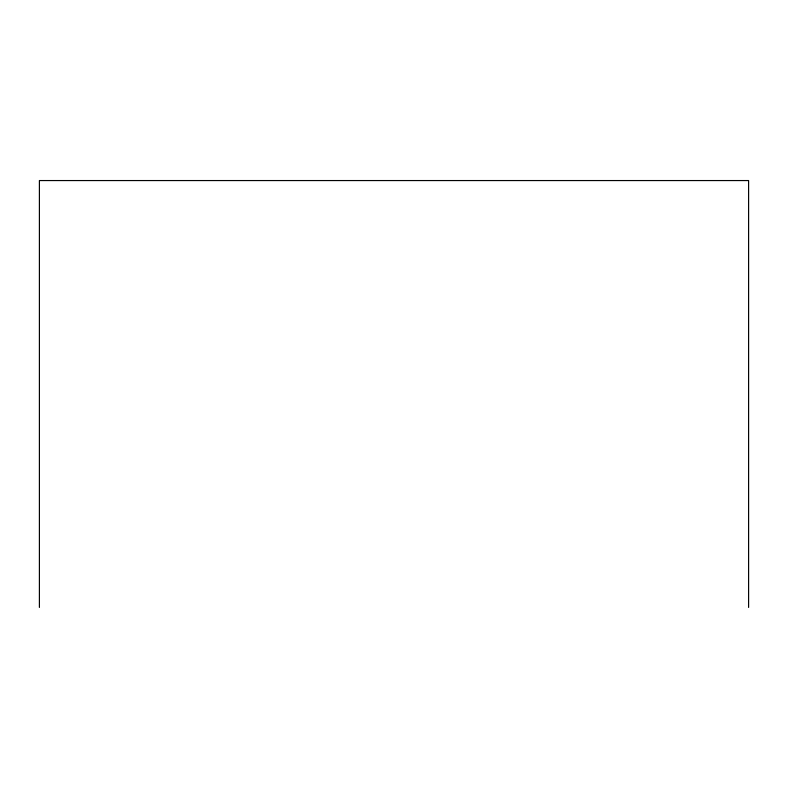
<?xml version="1.0" encoding="UTF-8"?>
<svg xmlns="http://www.w3.org/2000/svg" width="788" height="788" viewBox="0 0 788 788"><rect width="100%" height="100%" fill="white"/><g stroke="black" fill="none" stroke-linecap="round" stroke-linejoin="round"><path stroke-width="1.18" d="M748.6 607.44L748.6 180.56L39.4 180.56L39.4 607.44"/></g></svg>
